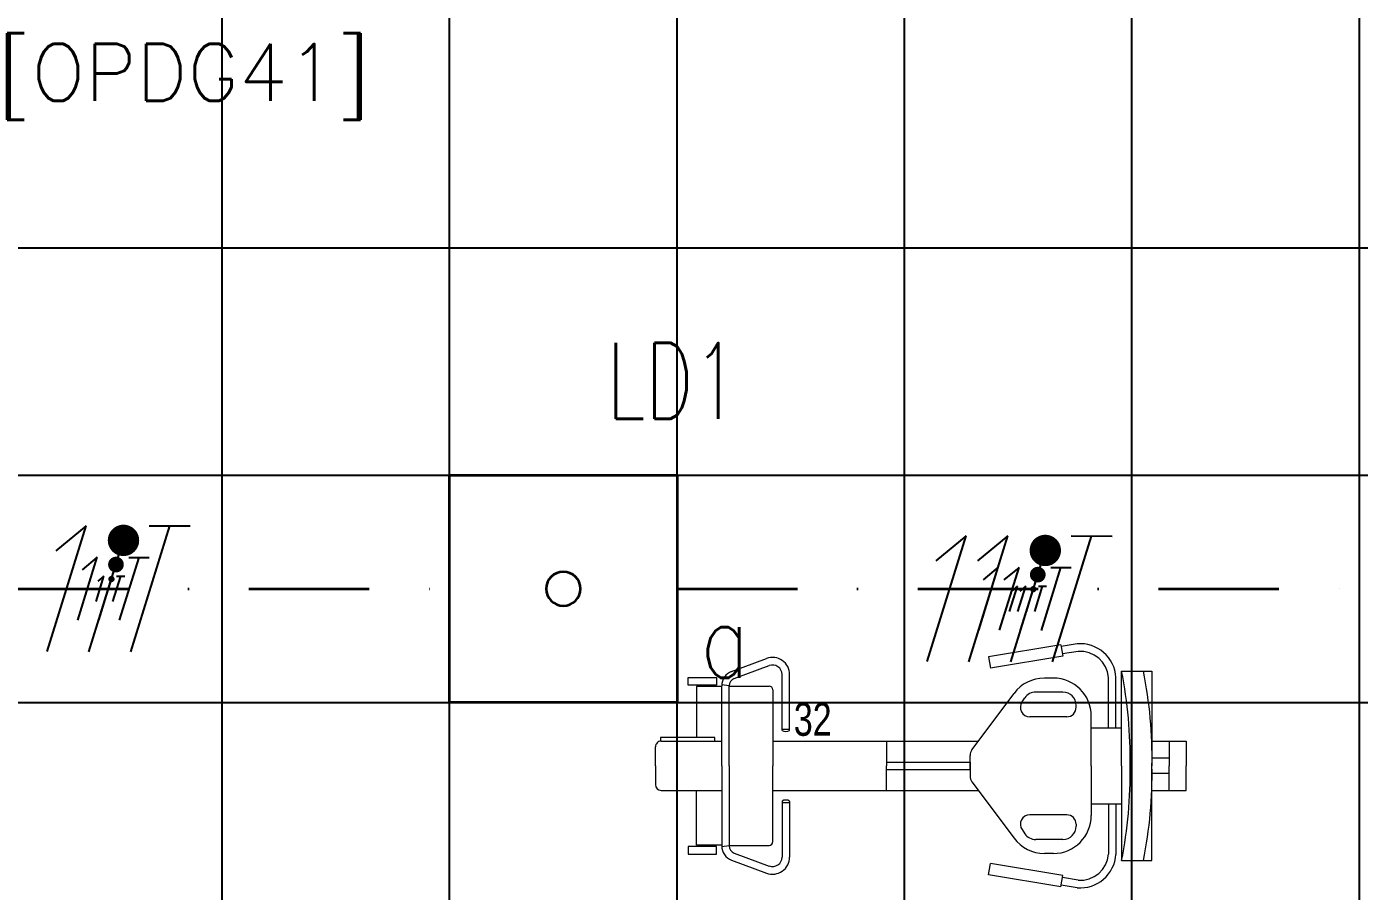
# Model space of a CAD drawing. Header units: inches. Extents: x -12418 to 57169, y -29325 to 19878.
# Drawn here: x 39084 to 42600, y 4302 to 6583 of the extents above; entities that cross this region are included whole.
import ezdxf
from ezdxf.enums import TextEntityAlignment as Align

# ---------------------------------------------------------------- set-up
doc = ezdxf.new("R2010")
doc.units = ezdxf.units.IN
doc.header["$LTSCALE"] = 25
doc.header["$MEASUREMENT"] = 0
doc.linetypes.add('DASHDOT', pattern=[25.4, 12.7, -6.35, 0, -6.35])
doc.layers.get('0').update_dxf_attribs({"color": 8})
for name, color, linetype, lineweight in [('00-Ground Floor$0$72_EGR_BASE_TEXT', 252, 'Continuous', 5), ('00-Ground Floor$0$72_EGR_EQP_TAG', 142, 'Continuous', 5), ('00-Ground Floor$0$LOADING', 253, 'Continuous', 5), ('E-LITE-CIRC', 6, 'Continuous', 25), ('E-LITE-CIRC-NUMB', 6, 'Continuous', 25), ('E-LITE-CLNG', 150, 'Continuous', 35), ('E-LITE-CLNG-CNDT', 6, 'DASHDOT', 35), ('E-LITE-CTRL', 6, 'Continuous', 25), ('E-LITE-IDEN', 6, 'Continuous', 25), ('E-POWR-WIRE', 6, 'Continuous', 25), ('E-POWR-WIRE @ 100', 6, 'Continuous', 25), ('E-POWR-WIRE @ 20', 6, 'Continuous', 25), ('E-POWR-WIRE @ 50', 6, 'Continuous', 25)]:
    doc.layers.add(name, color=color, linetype=linetype, lineweight=lineweight)
doc.layers.add('00-Ground Floor$0$False Ceiling', color=251, linetype='Continuous')
doc.styles.add('00-Ground Floor$0$SIMPLEX', font='SIMPLEX.shx', dxfattribs={"height": 150})
doc.styles.add('00-Ground Floor$0$X3G_ENTITY_257CFD', font='swisscl.ttf', dxfattribs={"height": 200})
doc.styles.add('DC_Simplex', font='SIMPLEX.shx', dxfattribs={"width": 0.7})

# ---------------------------------------------------------------- blocks, each defined once
blk = doc.blocks.new('00-Ground Floor$0$exercicebike')
at = {"linetype": 'Continuous', "lineweight": 5}
for p, q in [((-13.7, 1399.9), (51.3, 1399.9)), ((-13.7, 1309.2), (-13.7, 1399.9)), ((116.3, 1399.9), (51.3, 1399.9)), ((116.3, 1309.2), (116.3, 1399.9)), ((-13.7, 1354.9), (51.3, 1354.9)), ((31, 1354.9), (31, 1309.9)), ((116.3, 1354.9), (51.3, 1354.9)), ((71.7, 1354.9), (71.7, 1309.9)), ((-198.7, 1229.9), (-198.7, 1309.9)), ((-198.7, 1309.9), (51.3, 1309.9)), ((301.3, 1309.9), (51.3, 1309.9)), ((301.3, 1229.9), (301.3, 1309.9)), ((51.3, 1229.9), (-198.7, 1229.9)), ((-48.7, 1214.9), (-182.3, 1214.9)), ((-48.7, 1149.9), (-48.7, 1229.9)), ((51.3, 1229.9), (301.3, 1229.9)), ((151.3, 1149.9), (151.3, 1229.9)), ((151.3, 1214.9), (285, 1214.9)), ((-48.7, 1194.9), (-181.6, 1194.9)), ((151.3, 1194.9), (284.3, 1194.9)), ((-48.7, 1149.9), (-80, 1149.9)), ((51.3, 1149.9), (-48.7, 1149.9)), ((51.3, 1149.9), (151.3, 1149.9)), ((151.3, 1149.9), (182.6, 1149.9)), ((-270.5, 1113), (-263.4, 1070.3)), ((-250.6, 1115.3), (-243.7, 1073.6)), ((-103, 1110), (-108.1, 1110)), ((205.7, 1110), (210.8, 1110)), ((353.3, 1115.3), (346.3, 1073.6)), ((373.2, 1113), (366.1, 1070.3)), ((-267.7, 1069.6), (-238.1, 1074.5)), ((-267.7, 1069.6), (-236.1, 878.7)), ((-238.1, 1074.5), (-206.5, 883.6)), ((-143.1, 1075), (-143.1, 1003.3)), ((-78, 1085), (-78, 987.7)), ((180.7, 1085), (180.7, 987.7)), ((245.8, 1075), (245.8, 1003.3)), ((340.8, 1074.5), (309.2, 883.6)), ((370.4, 1069.6), (338.8, 878.7)), ((370.4, 1069.6), (340.8, 1074.5)), ((-180, 1049.9), (-180, 1026.2)), ((282.6, 1049.9), (282.6, 1026.2)), ((-117.2, 967.1), (-127.9, 974.4)), ((219.8, 967.1), (230.5, 974.4)), ((9.1, 834.9), (-139.8, 946)), ((93.6, 834.9), (242.5, 946)), ((-236.1, 878.7), (-206.5, 883.6)), ((338.8, 878.7), (309.2, 883.6)), ((-13.7, 309.9), (-13.7, 851.9)), ((116.3, 309.9), (116.3, 851.9)), ((51.3, 829.9), (24.1, 829.9)), ((41.6, 829.9), (51.3, 829.9)), ((41.6, 609.9), (41.6, 829.9)), ((51.3, 829.9), (78.6, 829.9)), ((61, 829.9), (51.3, 829.9)), ((61, 609.9), (61, 829.9)), ((-13.7, 609.9), (51.3, 609.9)), ((116.3, 609.9), (51.3, 609.9)), ((-42.1, 354), (-189.6, 354)), ((-45.1, 334), (-45.1, 354)), ((144.8, 354), (292.2, 354)), ((147.8, 334), (147.8, 354)), ((-42.1, 334), (-189.6, 334)), ((144.8, 334), (292.2, 334)), ((-197.5, 201), (-231.8, 293.4)), ((-178.7, 208), (-213, 300.3)), ((-158.7, 194.9), (-158.7, 299.9)), ((-148.7, 309.9), (51.3, 309.9)), ((251.3, 309.9), (51.3, 309.9)), ((261.3, 194.9), (261.3, 299.9)), ((281.4, 208), (315.7, 300.3)), ((300.2, 201), (334.4, 293.4)), ((-159.6, 194.9), (-162.3, 175)), ((51.3, 194.9), (-160, 194.9)), ((51.3, 194.9), (262.7, 194.9)), ((262.3, 194.9), (264.9, 175)), ((-182, 86.8), (-182, 160.9)), ((-182, 160.9), (-161.7, 160.9)), ((-161.7, 160.9), (-161.7, 86.8)), ((51.3, 174.9), (-160, 174.9)), ((-158.1, 174.9), (-158.1, 108.3)), ((-13.7, 157.1), (-23.4, 157.1)), ((-23.4, 157.1), (-23.4, 13.5)), ((-13.7, 14.9), (-13.7, 174.9)), ((51.3, 174.9), (262.7, 174.9)), ((116.3, 14.9), (116.3, 174.9)), ((260.8, 174.9), (260.8, 108.3)), ((264.3, 160.9), (264.3, 86.8)), ((284.7, 160.9), (264.3, 160.9)), ((284.7, 86.8), (284.7, 160.9)), ((-158.1, 108.3), (-23, 108.3)), ((260.8, 108.3), (116.3, 108.3)), ((-161.7, 86.8), (-182, 86.8)), ((264.3, 86.8), (284.7, 86.8)), ((-23.4, 13.5), (-13.6, 13.5)), ((51.3, -0.1), (1.3, -0.1)), ((51.3, -0.1), (101.3, -0.1))]:
    blk.add_line(p, q, dxfattribs=at)
for centre, radius, start, end in [((31.9, 120), 1190.1, 89.0629, 101.1691), ((70.8, 120), 1190.1, 78.8309, 90.9371), ((31.9, 62.3), 1190.1, 89.0629, 101.1691), ((70.8, 62.3), 1190.1, 78.8309, 90.9371), ((-175.8, 1120.2), 95, 93.959, 184.3363), ((278.5, 1120.2), 95, 355.6637, 86.041), ((-175.8, 1120.2), 75, 94.456, 183.6917), ((278.5, 1120.2), 75, 356.3083, 85.544), ((-80, 1049.9), 100, 90, 180), ((182.6, 1049.9), 100, 0, 90), ((-108.1, 1075), 35, 90, 180), ((-103, 1085), 25, 0, 90), ((205.7, 1085), 25, 90, 180), ((210.8, 1075), 35, 0, 90), ((-80, 1026.2), 100, 180, 233.2655), ((182.6, 1026.2), 100, 306.7345, 0), ((-108.1, 1003.3), 35, 180, 235.6012), ((-103, 987.7), 25, 235.6005, 0), ((205.7, 987.7), 25, 180, 304.3995), ((210.8, 1003.3), 35, 304.4002, 0), ((24.1, 854.9), 25, 233.2644, 270), ((78.6, 854.9), 25, 270, 306.7356), ((-189.6, 309), 45, 90, 200.3571), ((-56.2, 344), 17.3, 324.6031, 35.3969), ((158.9, 344), 17.3, 144.6031, 215.3969), ((292.2, 309), 45, 339.6417, 90), ((-189.6, 309), 25, 90, 200.3581), ((292.2, 309), 25, 339.6419, 90), ((-148.7, 299.9), 10, 90, 180), ((251.3, 299.9), 10, 0, 90), ((-160, 214.9), 40, 200.3572, 270), ((-160, 214.9), 20, 200.3559, 270), ((262.7, 214.9), 20, 270, 339.6441), ((262.7, 214.9), 40, 270, 339.6428), ((1.3, 14.9), 15, 180, 270), ((101.3, 14.9), 15, 270, 0)]:
    blk.add_arc(centre, radius, start, end, dxfattribs=at)
blk = doc.blocks.new('00-Ground Floor$0$A$Ce9e1c4c3')
at = {"layer": '00-Ground Floor$0$False Ceiling', "color": 254, "linetype": 'Continuous'}
for p, q in [((-60400, -847.4), (-60400, 8572.6)), ((-59800, -847.4), (-59800, 8572.6)), ((-59200, -847.4), (-59200, 8572.6)), ((-58600, -847.4), (-58600, 8572.6)), ((-58000, -847.4), (-58000, 8572.6)), ((-57400, -847.4), (-57400, 8572.6)), ((-62822.1, 6000), (-53802.1, 6000)), ((-62822.1, 5400), (-53802.1, 5400)), ((-62822.1, 4800), (-53802.1, 4800))]:
    blk.add_line(p, q, dxfattribs=at)
blk = doc.blocks.new('00-Ground Floor')
at = {"layer": '00-Ground Floor$0$False Ceiling', "color": 254}
blk.add_blockref('00-Ground Floor$0$A$Ce9e1c4c3', (100000, 0), dxfattribs=at)
at = {"layer": '00-Ground Floor$0$LOADING', "rotation": 270}
blk.add_blockref('00-Ground Floor$0$exercicebike', (40743, 4684.3, 0), dxfattribs=at)
at = {"layer": '00-Ground Floor$0$72_EGR_BASE_TEXT', "insert": (39498.9, 6537.7, 0), "char_height": 150, "attachment_point": 2, "style": '00-Ground Floor$0$SIMPLEX'}
blk.add_mtext('[OPDG41]', dxfattribs=at)
at = {"layer": '00-Ground Floor$0$72_EGR_EQP_TAG', "insert": (41158, 4799.7, 0), "char_height": 87.47, "attachment_point": 2, "style": '00-Ground Floor$0$X3G_ENTITY_257CFD'}
blk.add_mtext('32', dxfattribs=at)
blk = doc.blocks.new('*U14')
blk.add_lwpolyline([(-300, 300), (-300, -300), (300, -300), (300, 300)], close=True)
blk.add_circle((0, 0), 45)
at = {"layer": 'E-LITE-CIRC-NUMB', "style": 'DC_Simplex', "width": 0.7, "flags": 8}
blk.add_attdef('CIRCUIT', text='', height=200, rotation=0, dxfattribs=at).set_placement((-473.9, 300), align=Align.RIGHT)
at = {"layer": 'E-LITE-CTRL', "style": 'DC_Simplex', "width": 0.7, "flags": 8}
blk.add_attdef('CONTROL', (1118.9, -935), '', height=200, rotation=360, dxfattribs=at)
at = {"layer": 'E-LITE-IDEN', "style": 'DC_Simplex', "width": 0.7, "flags": 8}
blk.add_attdef('TYPE', (-114.6, 448.6), '', height=200, rotation=360, dxfattribs=at)
blk = doc.blocks.new('*U84')
for p, q in [((-2.719, -1.655), (-1.689, 1.665)), ((-1.689, 1.665), (-2.491, 1.006)), ((-1.617, -1.658), (-0.587, 1.663)), ((-0.587, 1.663), (-1.389, 1.004)), ((-0.515, -1.66), (0.515, 1.66)), ((0.587, -1.663), (1.617, 1.658)), ((1.078, 1.659), (2.157, 1.657))]:
    blk.add_line(p, q)
at = {"const_width": 0.414}
blk.add_lwpolyline([(0.19, 1.278, 1), (0.604, 1.277, 1)], format="xyb", close=True, dxfattribs=at)
blk = doc.blocks.new('*U833')
at = {"layer": 'E-POWR-WIRE @ 100', "xscale": 100, "yscale": 100, "zscale": 100}
blk.add_blockref('*U84', (41731.8, 5073.4), dxfattribs=at)
at = {"layer": 'E-POWR-WIRE @ 20', "xscale": 20, "yscale": 20, "zscale": 20}
blk.add_blockref('*U84', (41731.8, 5073.4), dxfattribs=at)
at = {"layer": 'E-POWR-WIRE @ 50', "xscale": 50, "yscale": 50, "zscale": 50}
blk.add_blockref('*U84', (41731.8, 5073.4), dxfattribs=at)
blk = doc.blocks.new('*U76')
for p, q in [((-1.617, -1.658), (-0.587, 1.663)), ((-0.587, 1.663), (-1.389, 1.004)), ((-0.515, -1.66), (0.515, 1.66)), ((0.587, -1.663), (1.617, 1.658)), ((1.078, 1.659), (2.157, 1.657))]:
    blk.add_line(p, q)
at = {"const_width": 0.414}
blk.add_lwpolyline([(0.19, 1.278, 1), (0.604, 1.277, 1)], format="xyb", close=True, dxfattribs=at)
blk = doc.blocks.new('*U839')
at = {"layer": 'E-POWR-WIRE @ 100', "xscale": 100, "yscale": 100, "zscale": 100}
blk.add_blockref('*U76', (39300, 5100), dxfattribs=at)
at = {"layer": 'E-POWR-WIRE @ 20', "xscale": 20, "yscale": 20, "zscale": 20}
blk.add_blockref('*U76', (39300, 5100), dxfattribs=at)
at = {"layer": 'E-POWR-WIRE @ 50', "xscale": 50, "yscale": 50, "zscale": 50}
blk.add_blockref('*U76', (39300, 5100), dxfattribs=at)

msp = doc.modelspace()

# ---------------------------------------------------------------- linework, layer by layer
at = {"layer": 'E-LITE-CLNG-CNDT'}
for points in [[(38400, 5100), (40200, 5100)], [(40800, 5100), (42600, 5100)]]:
    msp.add_lwpolyline(points, dxfattribs=at)

# ---------------------------------------------------------------- block references
at = {"layer": 'E-LITE-CLNG'}
ref = msp.add_blockref('*U14', (40500, 5100), dxfattribs=dict(at, xscale=-1))
ref.add_attrib('TYPE', 'LD1', (40614.6, 5548.6), dxfattribs={"layer": 'E-LITE-IDEN', "height": 200, "rotation": 0, "style": 'DC_Simplex', "width": 0.7, "flags": 8})
at = {"layer": 'E-LITE-CLNG-CNDT'}
msp.add_blockref('00-Ground Floor', (0, 0), dxfattribs=at)
at = {"layer": 'E-POWR-WIRE'}
for name in ['*U839', '*U833']:
    msp.add_blockref(name, (0, 0), dxfattribs=at)

# ---------------------------------------------------------------- texts
at = {"layer": 'E-LITE-CIRC', "style": 'DC_Simplex', "width": 0.8}
msp.add_text('a', height=200, rotation=0, dxfattribs=at).set_placement((40860.7, 4865))

doc.saveas('drawing.dxf')
